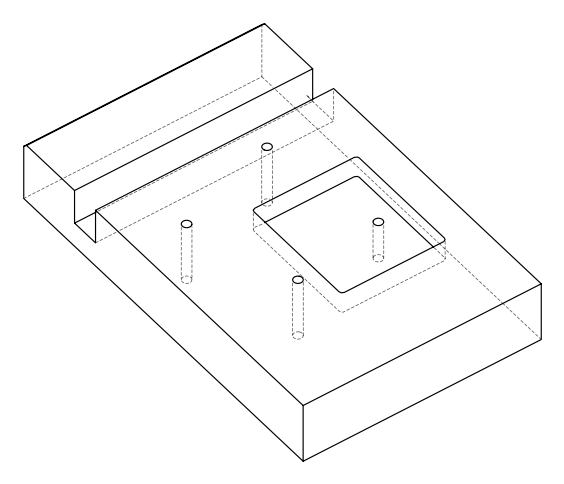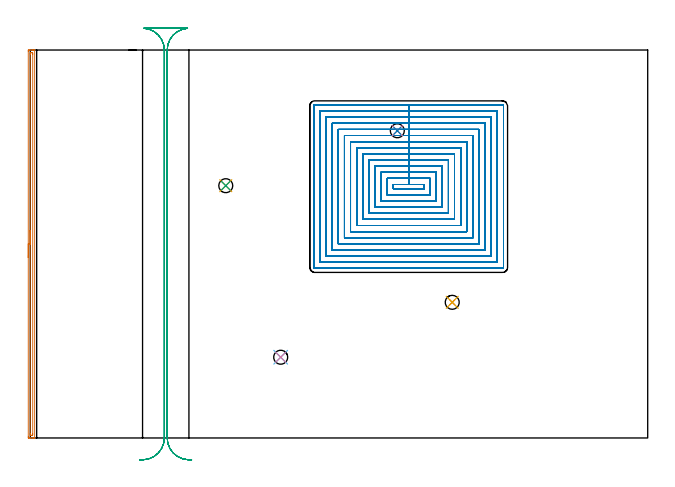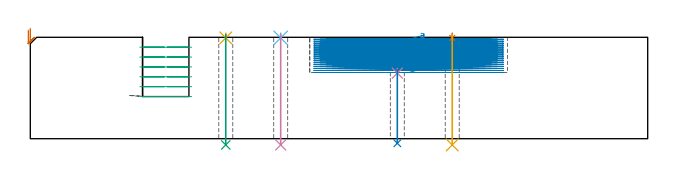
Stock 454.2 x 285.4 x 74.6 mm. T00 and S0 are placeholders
(PLAN: 11 operations, 5 tool changes, 161.9 min)
(1 AREA_MILL | FG_CHAMFER_SURFACE | UGT0205_001 | 4.74 min | 3152 mm3)
(2 MILL_RECTANGULAR_POCKET | POCKET_RECTANGULAR_STRAIGHT | NXT0201_008 | Follow Part, ap 1.5, ae 75% | 147.29 min | 475334 mm3)
(3 MILL_RECTANGULAR_SLOT | SLOT_RECTANGULAR | UGT0201_004 | Follow Part, ap 8, ae 75% | 8.57 min | 424341 mm3)
(4 SPOT_DRILL | STEP1HOLE | NXT0321_9005460120000 | 0.03 min | 52 mm3)
(5 SPOT_DRILL_1 | STEP1HOLE_1 | NXT0321_9005460120000 | 0.03 min | 87 mm3)
(6 SPOT_DRILL_2 | STEP1HOLE_2 | NXT0321_9005460120000 | 0.03 min | 84 mm3)
(7 SPOT_DRILL_3 | STEP1HOLE_3 | NXT0321_9005460120000 | 0.03 min | 14 mm3)
(8 DRILL_THROUGH_HOLE_INTO_CENTER | STEP1HOLE | NXT0301_074 | 0.22 min | 3997 mm3)
(9 DRILL_THROUGH_HOLE_INTO_CENTER_1 | STEP1HOLE_1 | UGT0301_216 | 0.33 min | 6182 mm3)
(10 DRILL_THROUGH_HOLE_INTO_CENTER_2 | STEP1HOLE_2 | UGT0301_216 | 0.33 min | 6233 mm3)
(11 DRILL_THROUGH_HOLE_INTO_CENTER_3 | STEP1HOLE_3 | UGT0301_216 | 0.33 min | 6137 mm3)
(TOOL UGT0205_001 | Chamfer Mill 20 x 3 x 45 deg. | D20 FL50 Z2)
(TOOL NXT0201_008 | ENDMILL 6mm [2P460-0600-NA 1630] | D6 FL26 Z6)
(TOOL UGT0201_004 | End Mill 32 mm | D32 FL53 Z6)
(TOOL NXT0321_9005460120000 | NC Spot Drill, 142deg, 12mm, Carbide, Uncoated | D12 PA142 FL30 Z2)
(TOOL NXT0301_074 | Carbide Drill 10.3mm [860.1-1030-031A1-MM 2214] | D10.3 PA140 FL55 Z2)
(TOOL UGT0301_216 | Twist Drill 10.3 mm | D10.3 PA118 FL82 Z2)
(OP 1 AREA_MILL)
G17 G21 G94 G90
T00 M6
G54
G17 G0 G90 X-1.5 Y132.7 S1061 M3
G43 Z84.6 H0
Z79.9
G94 G1 Y132.738 Z79.028 F250.
Y132.852 Z78.163
Y133.041 Z77.312
Y133.303 Z76.48
Y133.637 Z75.674
Y134.04 Z74.9
Y134.508 Z74.164
Y135.04 Z73.472
Y135.629 Z72.829
Y136.272 Z72.24
Y136.964 Z71.708
Y137.7 Z71.24
Y138.474 Z70.837
Y139.28 Z70.503
Y140.112 Z70.241
Y140.963 Z70.052
Y141.828 Z69.938
Y142.7 Z69.9
Y284.458
X-1.499 Y284.779 Z69.901
X-1.493 Y285.345 Z69.903
X-1.491 Y285.392 Z69.905
X-0.93 Y285.4 Z70.466
X-0.659 Z70.737
X-0.04 Z71.355
X1.393 Z72.789
X1.74 Z73.135
X2.435 Z73.834
X2.755 Z74.155
X3.153 Y285.393 Z74.545
X3.197 Y285.39 Z74.588
X3.2 Y285.225 Z74.6
Y0.174
X3.197 Y0.01 Z74.588
X3.153 Y0.007 Z74.545
X2.755 Y0. Z74.154
X2.435 Z73.834
X1.74 Z73.135
X0.503 Z71.9
X-0.04 Z71.355
X-0.659 Z70.737
X-0.93 Y0.001 Z70.466
X-1.181 Y0.003 Z70.214
X-1.491 Y0.008 Z69.905
X-1.493 Y0.055 Z69.903
X-1.499 Y0.621 Z69.901
X-1.5 Y1.194 Z69.9
Y142.7
X-0.086 Z71.314
Y282.144
X-0.082 Y282.992 Z71.318
X-0.08 Y283.032 Z71.32
X-0.04 Y283.39 Z71.36
X0.446 Y283.397 Z71.846
X0.85 Y283.398 Z72.25
X1.336 Y283.397 Z72.736
X1.74 Y283.39 Z73.14
X1.78 Y282.992 Z73.18
X1.783 Y282.949 Z73.183
X1.786 Y282.098 Z73.186
Y282.052
Y3.256
X1.782 Y2.408 Z73.182
X1.78 Y2.368 Z73.18
X1.74 Y2.01 Z73.14
X1.254 Y2.003 Z72.654
X0.85 Y2.002 Z72.25
X0.364 Y2.003 Z71.764
X-0.04 Y2.01 Z71.36
X-0.08 Y2.408 Z71.32
X-0.083 Y2.451 Z71.317
X-0.086 Y3.302 Z71.314
Y3.348
Y142.7
Y143.572 Z71.352
Y144.436 Z71.466
Y145.288 Z71.655
Y146.12 Z71.917
Y146.926 Z72.251
Y147.7 Z72.654
Y148.436 Z73.123
Y149.128 Z73.654
Y149.771 Z74.243
Y150.36 Z74.886
Y150.891 Z75.578
Y151.36 Z76.314
Y151.763 Z77.088
Y152.097 Z77.894
Y152.359 Z78.726
Y152.548 Z79.578
Y152.662 Z80.443
Y152.7 Z81.314
G0 Z84.6
M5
M2
(OP 2 MILL_RECTANGULAR_POCKET)
G17 G21 G94 G90
T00 M6
G54
G17 G0 G90 X287.484 Y183.3 S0 M3
G43 Z84.6 H1
Z77.6
G94 G1 X289.6 Z77.033 F250.
Y186.5 Z76.175
X278.35 Z73.161
X267.1 F500.
Y183.3
X289.6
Y186.5
X278.35
Y191.
X262.6
Y178.8
X294.1
Y191.
X278.35
Y195.5
X258.1
Y174.3
X298.6
Y195.5
X278.35
Y200.
X253.6
Y169.8
X303.1
Y200.
X278.35
Y204.5
X249.1
Y165.3
X307.6
Y204.5
X278.35
Y209.
X244.6
Y160.8
X312.1
Y209.
X278.35
Y213.5
X240.1
Y156.3
X316.6
Y213.5
X278.35
Y218.
X235.6
Y151.8
X321.1
Y218.
X278.35
Y222.5
X231.1
Y147.3
X325.6
Y222.5
X278.35
Y227.
X226.6
Y142.8
X330.1
Y227.
X278.35
Y231.5
X222.1
Y138.3
X334.6
Y231.5
X278.35
Y236.
X217.6
Y133.8
X339.1
Y236.
X278.35
Y240.5
X213.1
Y129.3
X343.6
Y240.5
X278.35
Y245.
X209.2
G3 X208.6 Y244.4 R0.6
G1 Y125.4
G3 X209.2 Y124.8 R0.6
G1 X347.5
G3 X348.1 Y125.4 R0.6
G1 Y244.4
G3 X347.5 Y245. R0.6
G1 X278.35
X277.35
G0 X287.484 Y183.3 Z76.161
G1 X289.6 Z75.594 F250.
Y186.5 Z74.737
X278.35 Z71.722
X267.1 F500.
Y183.3
X289.6
Y186.5
X278.35
Y191.
X262.6
Y178.8
X294.1
Y191.
X278.35
Y195.5
X258.1
Y174.3
X298.6
Y195.5
X278.35
Y200.
X253.6
Y169.8
X303.1
Y200.
X278.35
Y204.5
X249.1
Y165.3
X307.6
Y204.5
X278.35
Y209.
X244.6
Y160.8
X312.1
Y209.
X278.35
Y213.5
X240.1
Y156.3
X316.6
Y213.5
X278.35
Y218.
X235.6
Y151.8
X321.1
Y218.
X278.35
Y222.5
X231.1
Y147.3
X325.6
Y222.5
X278.35
Y227.
X226.6
Y142.8
X330.1
Y227.
X278.35
Y231.5
X222.1
Y138.3
X334.6
Y231.5
X278.35
Y236.
X217.6
Y133.8
X339.1
Y236.
X278.35
Y240.5
X213.1
Y129.3
X343.6
Y240.5
X278.35
Y245.
X209.2
G3 X208.6 Y244.4 R0.6
G1 Y125.4
G3 X209.2 Y124.8 R0.6
G1 X347.5
G3 X348.1 Y125.4 R0.6
G1 Y244.4
G3 X347.5 Y245. R0.6
G1 X278.35
X277.35
G0 X287.484 Y183.3 Z74.722
G1 X289.6 Z74.155 F250.
Y186.5 Z73.298
X278.35 Z70.283
X267.1 F500.
Y183.3
X289.6
Y186.5
X278.35
Y191.
X262.6
Y178.8
X294.1
Y191.
X278.35
Y195.5
X258.1
Y174.3
X298.6
Y195.5
X278.35
Y200.
X253.6
Y169.8
X303.1
Y200.
X278.35
Y204.5
X249.1
Y165.3
X307.6
Y204.5
X278.35
Y209.
X244.6
Y160.8
X312.1
Y209.
X278.35
Y213.5
X240.1
Y156.3
X316.6
Y213.5
X278.35
Y218.
X235.6
Y151.8
X321.1
Y218.
X278.35
Y222.5
X231.1
Y147.3
X325.6
Y222.5
X278.35
Y227.
X226.6
Y142.8
X330.1
Y227.
X278.35
Y231.5
X222.1
Y138.3
X334.6
Y231.5
X278.35
Y236.
X217.6
Y133.8
X339.1
Y236.
X278.35
Y240.5
X213.1
Y129.3
X343.6
Y240.5
X278.35
Y245.
X209.2
G3 X208.6 Y244.4 R0.6
G1 Y125.4
G3 X209.2 Y124.8 R0.6
G1 X347.5
G3 X348.1 Y125.4 R0.6
G1 Y244.4
G3 X347.5 Y245. R0.6
G1 X278.35
X277.35
G0 X287.484 Y183.3 Z73.283
G1 X289.6 Z72.716 F250.
Y186.5 Z71.859
X278.35 Z68.844
X267.1 F500.
Y183.3
X289.6
Y186.5
X278.35
Y191.
X262.6
Y178.8
X294.1
Y191.
X278.35
Y195.5
X258.1
Y174.3
X298.6
Y195.5
X278.35
Y200.
X253.6
Y169.8
X303.1
Y200.
X278.35
Y204.5
X249.1
Y165.3
X307.6
Y204.5
X278.35
Y209.
X244.6
Y160.8
X312.1
Y209.
X278.35
Y213.5
X240.1
Y156.3
X316.6
Y213.5
X278.35
Y218.
X235.6
Y151.8
X321.1
Y218.
X278.35
Y222.5
X231.1
Y147.3
X325.6
Y222.5
X278.35
Y227.
X226.6
Y142.8
X330.1
Y227.
X278.35
Y231.5
X222.1
Y138.3
X334.6
Y231.5
X278.35
Y236.
X217.6
Y133.8
X339.1
Y236.
X278.35
Y240.5
X213.1
Y129.3
X343.6
Y240.5
X278.35
Y245.
X209.2
G3 X208.6 Y244.4 R0.6
G1 Y125.4
G3 X209.2 Y124.8 R0.6
G1 X347.5
G3 X348.1 Y125.4 R0.6
G1 Y244.4
G3 X347.5 Y245. R0.6
G1 X278.35
X277.35
G0 X287.484 Y183.3 Z71.844
G1 X289.6 Z71.277 F250.
Y186.5 Z70.42
X278.35 Z67.405
X267.1 F500.
Y183.3
X289.6
Y186.5
X278.35
Y191.
X262.6
Y178.8
X294.1
Y191.
X278.35
Y195.5
X258.1
Y174.3
X298.6
Y195.5
X278.35
Y200.
X253.6
Y169.8
X303.1
Y200.
X278.35
Y204.5
X249.1
Y165.3
X307.6
Y204.5
X278.35
Y209.
X244.6
Y160.8
X312.1
Y209.
X278.35
Y213.5
X240.1
Y156.3
X316.6
Y213.5
X278.35
Y218.
X235.6
Y151.8
X321.1
Y218.
X278.35
Y222.5
X231.1
Y147.3
X325.6
Y222.5
X278.35
Y227.
X226.6
Y142.8
X330.1
Y227.
X278.35
Y231.5
X222.1
Y138.3
X334.6
Y231.5
X278.35
Y236.
X217.6
Y133.8
X339.1
Y236.
X278.35
Y240.5
X213.1
Y129.3
X343.6
Y240.5
X278.35
Y245.
X209.2
G3 X208.6 Y244.4 R0.6
G1 Y125.4
G3 X209.2 Y124.8 R0.6
G1 X347.5
G3 X348.1 Y125.4 R0.6
G1 Y244.4
G3 X347.5 Y245. R0.6
G1 X278.35
X277.35
G0 X287.484 Y183.3 Z70.405
G1 X289.6 Z69.838 F250.
Y186.5 Z68.981
X278.35 Z65.967
X267.1 F500.
Y183.3
X289.6
Y186.5
X278.35
Y191.
X262.6
Y178.8
X294.1
Y191.
X278.35
Y195.5
X258.1
Y174.3
X298.6
Y195.5
X278.35
Y200.
X253.6
Y169.8
X303.1
Y200.
X278.35
Y204.5
X249.1
Y165.3
X307.6
Y204.5
X278.35
Y209.
X244.6
Y160.8
X312.1
Y209.
X278.35
Y213.5
X240.1
Y156.3
X316.6
Y213.5
X278.35
Y218.
X235.6
Y151.8
X321.1
Y218.
X278.35
Y222.5
X231.1
Y147.3
X325.6
Y222.5
X278.35
Y227.
X226.6
Y142.8
X330.1
Y227.
X278.35
Y231.5
X222.1
Y138.3
X334.6
Y231.5
X278.35
Y236.
X217.6
Y133.8
X339.1
Y236.
X278.35
Y240.5
X213.1
Y129.3
X343.6
Y240.5
X278.35
Y245.
X209.2
G3 X208.6 Y244.4 R0.6
G1 Y125.4
G3 X209.2 Y124.8 R0.6
G1 X347.5
G3 X348.1 Y125.4 R0.6
G1 Y244.4
G3 X347.5 Y245. R0.6
G1 X278.35
X277.35
G0 X287.484 Y183.3 Z68.967
G1 X289.6 Z68.4 F250.
Y186.5 Z67.542
X278.35 Z64.528
X267.1 F500.
Y183.3
X289.6
Y186.5
X278.35
Y191.
X262.6
Y178.8
X294.1
Y191.
X278.35
Y195.5
X258.1
Y174.3
X298.6
Y195.5
X278.35
Y200.
X253.6
Y169.8
X303.1
Y200.
X278.35
Y204.5
X249.1
Y165.3
X307.6
Y204.5
X278.35
Y209.
X244.6
Y160.8
X312.1
Y209.
X278.35
Y213.5
X240.1
Y156.3
X316.6
Y213.5
X278.35
Y218.
X235.6
Y151.8
X321.1
Y218.
X278.35
Y222.5
X231.1
Y147.3
X325.6
Y222.5
X278.35
Y227.
X226.6
Y142.8
X330.1
Y227.
X278.35
Y231.5
X222.1
Y138.3
X334.6
Y231.5
X278.35
Y236.
X217.6
Y133.8
X339.1
Y236.
X278.35
Y240.5
X213.1
Y129.3
X343.6
Y240.5
X278.35
Y245.
X209.2
G3 X208.6 Y244.4 R0.6
G1 Y125.4
G3 X209.2 Y124.8 R0.6
G1 X347.5
G3 X348.1 Y125.4 R0.6
G1 Y244.4
G3 X347.5 Y245. R0.6
G1 X278.35
X277.35
G0 X287.484 Y183.3 Z67.528
G1 X289.6 Z66.961 F250.
Y186.5 Z66.103
X278.35 Z63.089
X267.1 F500.
Y183.3
X289.6
Y186.5
X278.35
Y191.
X262.6
Y178.8
X294.1
Y191.
X278.35
Y195.5
X258.1
Y174.3
X298.6
Y195.5
X278.35
Y200.
X253.6
Y169.8
X303.1
Y200.
X278.35
Y204.5
X249.1
Y165.3
X307.6
Y204.5
X278.35
Y209.
X244.6
Y160.8
X312.1
Y209.
X278.35
Y213.5
X240.1
Y156.3
X316.6
Y213.5
X278.35
Y218.
X235.6
Y151.8
X321.1
Y218.
X278.35
Y222.5
X231.1
Y147.3
X325.6
Y222.5
X278.35
Y227.
X226.6
Y142.8
X330.1
Y227.
X278.35
Y231.5
X222.1
Y138.3
X334.6
Y231.5
X278.35
Y236.
X217.6
Y133.8
X339.1
Y236.
X278.35
Y240.5
X213.1
Y129.3
X343.6
Y240.5
X278.35
Y245.
X209.2
G3 X208.6 Y244.4 R0.6
G1 Y125.4
G3 X209.2 Y124.8 R0.6
G1 X347.5
G3 X348.1 Y125.4 R0.6
G1 Y244.4
G3 X347.5 Y245. R0.6
G1 X278.35
X277.35
G0 X287.484 Y183.3 Z66.089
G1 X289.6 Z65.522 F250.
Y186.5 Z64.664
X278.35 Z61.65
X267.1 F500.
Y183.3
X289.6
Y186.5
X278.35
Y191.
X262.6
Y178.8
X294.1
Y191.
X278.35
Y195.5
X258.1
Y174.3
X298.6
Y195.5
X278.35
Y200.
X253.6
Y169.8
X303.1
Y200.
X278.35
Y204.5
X249.1
Y165.3
X307.6
Y204.5
X278.35
Y209.
X244.6
Y160.8
X312.1
Y209.
X278.35
Y213.5
X240.1
Y156.3
X316.6
Y213.5
X278.35
Y218.
X235.6
Y151.8
X321.1
Y218.
X278.35
Y222.5
X231.1
Y147.3
X325.6
Y222.5
X278.35
Y227.
X226.6
Y142.8
X330.1
Y227.
X278.35
Y231.5
X222.1
Y138.3
X334.6
Y231.5
X278.35
Y236.
X217.6
Y133.8
X339.1
Y236.
X278.35
Y240.5
X213.1
Y129.3
X343.6
Y240.5
X278.35
Y245.
X209.2
G3 X208.6 Y244.4 R0.6
G1 Y125.4
G3 X209.2 Y124.8 R0.6
G1 X347.5
G3 X348.1 Y125.4 R0.6
G1 Y244.4
G3 X347.5 Y245. R0.6
G1 X278.35
X277.35
G0 X287.484 Y183.3 Z64.65
G1 X289.6 Z64.083 F250.
Y186.5 Z63.225
X278.35 Z60.211
X267.1 F500.
Y183.3
X289.6
Y186.5
X278.35
Y191.
X262.6
Y178.8
X294.1
Y191.
X278.35
Y195.5
X258.1
Y174.3
X298.6
Y195.5
X278.35
Y200.
X253.6
Y169.8
X303.1
Y200.
X278.35
Y204.5
X249.1
Y165.3
X307.6
Y204.5
X278.35
Y209.
X244.6
Y160.8
X312.1
Y209.
X278.35
Y213.5
X240.1
Y156.3
X316.6
Y213.5
X278.35
Y218.
X235.6
Y151.8
X321.1
Y218.
X278.35
Y222.5
X231.1
Y147.3
X325.6
Y222.5
X278.35
Y227.
X226.6
Y142.8
X330.1
Y227.
X278.35
Y231.5
X222.1
Y138.3
X334.6
Y231.5
X278.35
Y236.
X217.6
Y133.8
X339.1
Y236.
X278.35
Y240.5
X213.1
Y129.3
X343.6
Y240.5
X278.35
Y245.
X209.2
G3 X208.6 Y244.4 R0.6
G1 Y125.4
G3 X209.2 Y124.8 R0.6
G1 X347.5
G3 X348.1 Y125.4 R0.6
G1 Y244.4
G3 X347.5 Y245. R0.6
G1 X278.35
X277.35
G0 X287.484 Y183.3 Z63.211
G1 X289.6 Z62.644 F250.
Y186.5 Z61.787
X278.35 Z58.772
X267.1 F500.
Y183.3
X289.6
Y186.5
X278.35
Y191.
X262.6
Y178.8
X294.1
Y191.
X278.35
Y195.5
X258.1
Y174.3
X298.6
Y195.5
X278.35
Y200.
X253.6
Y169.8
X303.1
Y200.
X278.35
Y204.5
X249.1
Y165.3
X307.6
Y204.5
X278.35
Y209.
X244.6
Y160.8
X312.1
Y209.
X278.35
Y213.5
X240.1
Y156.3
X316.6
Y213.5
X278.35
Y218.
X235.6
Y151.8
X321.1
Y218.
X278.35
Y222.5
X231.1
Y147.3
X325.6
Y222.5
X278.35
Y227.
X226.6
Y142.8
X330.1
Y227.
X278.35
Y231.5
X222.1
Y138.3
X334.6
Y231.5
X278.35
Y236.
X217.6
Y133.8
X339.1
Y236.
X278.35
Y240.5
X213.1
Y129.3
X343.6
Y240.5
X278.35
Y245.
X209.2
G3 X208.6 Y244.4 R0.6
G1 Y125.4
G3 X209.2 Y124.8 R0.6
G1 X347.5
G3 X348.1 Y125.4 R0.6
G1 Y244.4
G3 X347.5 Y245. R0.6
G1 X278.35
X277.35
G0 X287.484 Y183.3 Z61.772
G1 X289.6 Z61.205 F250.
Y186.5 Z60.348
X278.35 Z57.333
X267.1 F500.
Y183.3
X289.6
Y186.5
X278.35
Y191.
X262.6
Y178.8
X294.1
Y191.
X278.35
Y195.5
X258.1
Y174.3
X298.6
Y195.5
X278.35
Y200.
X253.6
Y169.8
X303.1
Y200.
X278.35
Y204.5
X249.1
Y165.3
X307.6
Y204.5
X278.35
Y209.
X244.6
Y160.8
X312.1
Y209.
X278.35
Y213.5
X240.1
Y156.3
X316.6
Y213.5
X278.35
Y218.
X235.6
Y151.8
X321.1
Y218.
X278.35
Y222.5
X231.1
Y147.3
X325.6
Y222.5
X278.35
Y227.
X226.6
Y142.8
X330.1
Y227.
X278.35
Y231.5
X222.1
Y138.3
X334.6
Y231.5
X278.35
Y236.
X217.6
Y133.8
X339.1
Y236.
X278.35
Y240.5
X213.1
Y129.3
X343.6
Y240.5
X278.35
Y245.
X209.2
G3 X208.6 Y244.4 R0.6
G1 Y125.4
G3 X209.2 Y124.8 R0.6
G1 X347.5
G3 X348.1 Y125.4 R0.6
G1 Y244.4
G3 X347.5 Y245. R0.6
G1 X278.35
X277.35
G0 X287.484 Y183.3 Z60.333
G1 X289.6 Z59.766 F250.
Y186.5 Z58.909
X278.35 Z55.894
X267.1 F500.
Y183.3
X289.6
Y186.5
X278.35
Y191.
X262.6
Y178.8
X294.1
Y191.
X278.35
Y195.5
X258.1
Y174.3
X298.6
Y195.5
X278.35
Y200.
X253.6
Y169.8
X303.1
Y200.
X278.35
Y204.5
X249.1
Y165.3
X307.6
Y204.5
X278.35
Y209.
X244.6
Y160.8
X312.1
Y209.
X278.35
Y213.5
X240.1
Y156.3
X316.6
Y213.5
X278.35
Y218.
X235.6
Y151.8
X321.1
Y218.
X278.35
Y222.5
X231.1
Y147.3
X325.6
Y222.5
X278.35
Y227.
X226.6
Y142.8
X330.1
Y227.
X278.35
Y231.5
X222.1
Y138.3
X334.6
Y231.5
X278.35
Y236.
X217.6
Y133.8
X339.1
Y236.
X278.35
Y240.5
X213.1
Y129.3
X343.6
Y240.5
X278.35
Y245.
X209.2
G3 X208.6 Y244.4 R0.6
G1 Y125.4
G3 X209.2 Y124.8 R0.6
G1 X347.5
G3 X348.1 Y125.4 R0.6
G1 Y244.4
G3 X347.5 Y245. R0.6
G1 X278.35
X277.35
G0 X287.484 Y183.3 Z58.894
G1 X289.6 Z58.327 F250.
Y186.5 Z57.47
X278.35 Z54.456
X267.1 F500.
Y183.3
X289.6
Y186.5
X278.35
Y191.
X262.6
Y178.8
X294.1
Y191.
X278.35
Y195.5
X258.1
Y174.3
X298.6
Y195.5
X278.35
Y200.
X253.6
Y169.8
X303.1
Y200.
X278.35
Y204.5
X249.1
Y165.3
X307.6
Y204.5
X278.35
Y209.
X244.6
Y160.8
X312.1
Y209.
X278.35
Y213.5
X240.1
Y156.3
X316.6
Y213.5
X278.35
Y218.
X235.6
Y151.8
X321.1
Y218.
X278.35
Y222.5
X231.1
Y147.3
X325.6
Y222.5
X278.35
Y227.
X226.6
Y142.8
X330.1
Y227.
X278.35
Y231.5
X222.1
Y138.3
X334.6
Y231.5
X278.35
Y236.
X217.6
Y133.8
X339.1
Y236.
X278.35
Y240.5
X213.1
Y129.3
X343.6
Y240.5
X278.35
Y245.
X209.2
G3 X208.6 Y244.4 R0.6
G1 Y125.4
G3 X209.2 Y124.8 R0.6
G1 X347.5
G3 X348.1 Y125.4 R0.6
G1 Y244.4
G3 X347.5 Y245. R0.6
G1 X278.35
X277.35
G0 X287.484 Y183.3 Z57.456
G1 X289.6 Z56.889 F250.
Y186.5 Z56.031
X278.35 Z53.017
X267.1 F500.
Y183.3
X289.6
Y186.5
X278.35
Y191.
X262.6
Y178.8
X294.1
Y191.
X278.35
Y195.5
X258.1
Y174.3
X298.6
Y195.5
X278.35
Y200.
X253.6
Y169.8
X303.1
Y200.
X278.35
Y204.5
X249.1
Y165.3
X307.6
Y204.5
X278.35
Y209.
X244.6
Y160.8
X312.1
Y209.
X278.35
Y213.5
X240.1
Y156.3
X316.6
Y213.5
X278.35
Y218.
X235.6
Y151.8
X321.1
Y218.
X278.35
Y222.5
X231.1
Y147.3
X325.6
Y222.5
X278.35
Y227.
X226.6
Y142.8
X330.1
Y227.
X278.35
Y231.5
X222.1
Y138.3
X334.6
Y231.5
X278.35
Y236.
X217.6
Y133.8
X339.1
Y236.
X278.35
Y240.5
X213.1
Y129.3
X343.6
Y240.5
X278.35
Y245.
X209.2
G3 X208.6 Y244.4 R0.6
G1 Y125.4
G3 X209.2 Y124.8 R0.6
G1 X347.5
G3 X348.1 Y125.4 R0.6
G1 Y244.4
G3 X347.5 Y245. R0.6
G1 X278.35
X277.35
G0 X287.484 Y183.3 Z56.017
G1 X289.6 Z55.45 F250.
Y186.5 Z54.592
X278.35 Z51.578
X267.1 F500.
Y183.3
X289.6
Y186.5
X278.35
Y191.
X262.6
Y178.8
X294.1
Y191.
X278.35
Y195.5
X258.1
Y174.3
X298.6
Y195.5
X278.35
Y200.
X253.6
Y169.8
X303.1
Y200.
X278.35
Y204.5
X249.1
Y165.3
X307.6
Y204.5
X278.35
Y209.
X244.6
Y160.8
X312.1
Y209.
X278.35
Y213.5
X240.1
Y156.3
X316.6
Y213.5
X278.35
Y218.
X235.6
Y151.8
X321.1
Y218.
X278.35
Y222.5
X231.1
Y147.3
X325.6
Y222.5
X278.35
Y227.
X226.6
Y142.8
X330.1
Y227.
X278.35
Y231.5
X222.1
Y138.3
X334.6
Y231.5
X278.35
Y236.
X217.6
Y133.8
X339.1
Y236.
X278.35
Y240.5
X213.1
Y129.3
X343.6
Y240.5
X278.35
Y245.
X209.2
G3 X208.6 Y244.4 R0.6
G1 Y125.4
G3 X209.2 Y124.8 R0.6
G1 X347.5
G3 X348.1 Y125.4 R0.6
G1 Y244.4
G3 X347.5 Y245. R0.6
G1 X278.35
X277.35
G0 X287.484 Y183.3 Z54.578
G1 X289.6 Z54.011 F250.
Y186.5 Z53.153
X278.35 Z50.139
X267.1 F500.
Y183.3
X289.6
Y186.5
X278.35
Y191.
X262.6
Y178.8
X294.1
Y191.
X278.35
Y195.5
X258.1
Y174.3
X298.6
Y195.5
X278.35
Y200.
X253.6
Y169.8
X303.1
Y200.
X278.35
Y204.5
X249.1
Y165.3
X307.6
Y204.5
X278.35
Y209.
X244.6
Y160.8
X312.1
Y209.
X278.35
Y213.5
X240.1
Y156.3
X316.6
Y213.5
X278.35
Y218.
X235.6
Y151.8
X321.1
Y218.
X278.35
Y222.5
X231.1
Y147.3
X325.6
Y222.5
X278.35
Y227.
X226.6
Y142.8
X330.1
Y227.
X278.35
Y231.5
X222.1
Y138.3
X334.6
Y231.5
X278.35
Y236.
X217.6
Y133.8
X339.1
Y236.
X278.35
Y240.5
X213.1
Y129.3
X343.6
Y240.5
X278.35
Y245.
X209.2
G3 X208.6 Y244.4 R0.6
G1 Y125.4
G3 X209.2 Y124.8 R0.6
G1 X347.5
G3 X348.1 Y125.4 R0.6
G1 Y244.4
G3 X347.5 Y245. R0.6
G1 X278.35
X277.35
G0 X287.484 Y183.3 Z53.139
G1 X289.6 Z52.572 F250.
Y186.5 Z51.714
X278.35 Z48.7
X267.1 F500.
Y183.3
X289.6
Y186.5
X278.35
Y191.
X262.6
Y178.8
X294.1
Y191.
X278.35
Y195.5
X258.1
Y174.3
X298.6
Y195.5
X278.35
Y200.
X253.6
Y169.8
X303.1
Y200.
X278.35
Y204.5
X249.1
Y165.3
X307.6
Y204.5
X278.35
Y209.
X244.6
Y160.8
X312.1
Y209.
X278.35
Y213.5
X240.1
Y156.3
X316.6
Y213.5
X278.35
Y218.
X235.6
Y151.8
X321.1
Y218.
X278.35
Y222.5
X231.1
Y147.3
X325.6
Y222.5
X278.35
Y227.
X226.6
Y142.8
X330.1
Y227.
X278.35
Y231.5
X222.1
Y138.3
X334.6
Y231.5
X278.35
Y236.
X217.6
Y133.8
X339.1
Y236.
X278.35
Y240.5
X213.1
Y129.3
X343.6
Y240.5
X278.35
Y245.
X209.2
G3 X208.6 Y244.4 R0.6
G1 Y125.4
G3 X209.2 Y124.8 R0.6
G1 X347.5
G3 X348.1 Y125.4 R0.6
G1 Y244.4
G3 X347.5 Y245. R0.6
G1 X278.35
X277.35
G0 Z84.6
M5
M2
(OP 3 MILL_RECTANGULAR_SLOT)
G17 G21 G94 G90
T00 M6
G54
G17 G0 G90 X118.715 Y-16.154 S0 M3
G43 Z84.6 H0
Z67.333
G94 G1 X115.721 Y-15.97 F250.
G2 X100.7 Y0. R16. F500.
G1 Y285.4
G2 X115.721 Y301.37 R16.
G1 Y301.4
X83.579
Y301.37
G2 X98.6 Y285.4 R16.
G1 Y0.
G2 X83.579 Y-15.97 R16.
G1 X80.585 Y-16.154 F250.
G0 X118.715 Z60.067
G1 X115.721 Y-15.97
G2 X100.7 Y0. R16. F500.
G1 Y285.4
G2 X115.721 Y301.37 R16.
G1 Y301.4
X83.579
Y301.37
G2 X98.6 Y285.4 R16.
G1 Y0.
G2 X83.579 Y-15.97 R16.
G1 X80.585 Y-16.154 F250.
G0 X118.715 Z52.8
G1 X115.721 Y-15.97
G2 X100.7 Y0. R16. F500.
G1 Y285.4
G2 X115.721 Y301.37 R16.
G1 Y301.4
X83.579
Y301.37
G2 X98.6 Y285.4 R16.
G1 Y0.
G2 X83.579 Y-15.97 R16.
G1 X80.585 Y-16.154 F250.
G0 X118.715 Z45.533
G1 X115.721 Y-15.97
G2 X100.7 Y0. R16. F500.
G1 Y285.4
G2 X115.721 Y301.37 R16.
G1 Y301.4
X83.579
Y301.37
G2 X98.6 Y285.4 R16.
G1 Y0.
G2 X83.579 Y-15.97 R16.
G1 X80.585 Y-16.154 F250.
G0 X118.715 Z38.267
G1 X115.721 Y-15.97
G2 X100.7 Y0. R16. F500.
G1 Y285.4
G2 X115.721 Y301.37 R16.
G1 Y301.4
X83.579
Y301.37
G2 X98.6 Y285.4 R16.
G1 Y0.
G2 X83.579 Y-15.97 R16.
G1 X80.585 Y-16.154 F250.
G0 X118.715 Z31.
G1 X115.721 Y-15.97
G2 X100.7 Y0. R16. F500.
G1 Y285.4
G2 X115.721 Y301.37 R16.
G1 Y301.4
X83.579
Y301.37
G2 X98.6 Y285.4 R16.
G1 Y0.
G2 X83.579 Y-15.97 R16.
G1 X80.585 Y-16.154 F250.
G0 Z84.6
M5
M2
(OP 4 SPOT_DRILL)
G17 G21 G94 G90
T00 M6
G54
G17 G0 G90 X270. Y226. S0 M3
G43 Z84.6 H0
G94 G81 G98 Z48.257 F250. R51.7
G80
M5
M2
(OP 5 SPOT_DRILL_1)
G17 G21 G94 G90
T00 M6
G54
G17 G0 G90 X143.8 Y185.6 S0 M3
G43 Z84.6 H0
G94 G81 G98 Z74.157 F250. R77.6
G80
M5
M2
(OP 6 SPOT_DRILL_2)
G17 G21 G94 G90
T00 M6
G54
G17 G0 G90 X184.2 Y59.4 S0 M3
G43 Z84.6 H0
G94 G81 G98 Z74.157 F250. R77.6
G80
M5
M2
(OP 7 SPOT_DRILL_3)
G17 G21 G94 G90
T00 M6
G54
G17 G0 G90 X310.4 Y99.8 S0 M3
G43 Z84.6 H0
G94 G81 G98 Z74.157 F250. R77.6
G80
M5
M2
(OP 8 DRILL_THROUGH_HOLE_INTO_CENTER)
G17 G21 G94 G90
T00 M6
G54
G17 G0 G90 X270. Y226. S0 M3
G43 Z84.6 H1
G94 G73 G98 Z-3.374 F250. Q8.679 R50.7
G80
M5
M2
(OP 9 DRILL_THROUGH_HOLE_INTO_CENTER_1)
G17 G21 G94 G90
T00 M6
G54
G17 G0 G90 X143.8 Y185.6 S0 M3
G43 Z84.6 H0
G94 G73 G98 Z-4.594 F250. Q9.899 R76.6
G80
M5
M2
(OP 10 DRILL_THROUGH_HOLE_INTO_CENTER_2)
G17 G21 G94 G90
T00 M6
G54
G17 G0 G90 X184.2 Y59.4 S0 M3
G43 Z84.6 H0
G94 G73 G98 Z-4.594 F250. Q9.899 R76.6
G80
M5
M2
(OP 11 DRILL_THROUGH_HOLE_INTO_CENTER_3)
G17 G21 G94 G90
T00 M6
G54
G17 G0 G90 X310.4 Y99.8 S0 M3
G43 Z84.6 H0
G94 G73 G98 Z-4.594 F250. Q9.899 R76.6
G80
M5
M2
